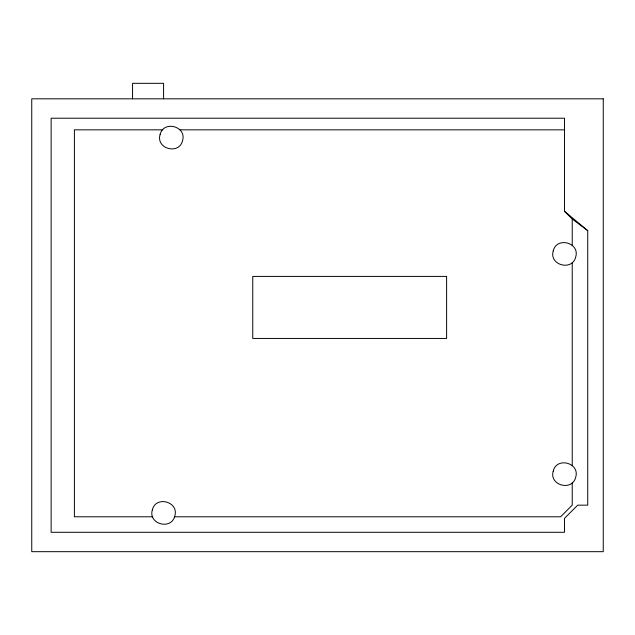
<?xml version="1.0" encoding="UTF-8"?>
<svg xmlns="http://www.w3.org/2000/svg" width="635" height="635" viewBox="0 0 635 635"><rect width="100%" height="100%" fill="white"/><g stroke="black" fill="none" stroke-linecap="round" stroke-linejoin="round"><path stroke-width="0.95" d="M162.743 129.842L74.398 129.842L74.398 516.787L152.702 516.787M179.911 129.842L564.475 129.842M174.45 516.787L560.602 516.787L572.23 505.158L572.23 482.727M572.23 219.019L587.74 230.648L587.74 505.158L577.715 505.158L564.475 518.398L564.475 532.297L51.133 532.297L51.133 118.213L564.475 118.213L564.475 211.264L572.23 219.019L572.23 245.324M564.475 211.264L587.74 230.648M572.23 262.501L572.23 465.55M163.576 98.822L163.576 83.32L132.556 83.32L132.556 98.822M160.091 134.588C155.678 148.876 179.245 155.186 182.562 140.605C186.976 126.325 163.417 120.007 160.091 134.588M152.336 509.897C147.923 524.185 171.49 530.503 174.808 515.922C179.221 501.634 155.662 495.324 152.336 509.897M553.244 250.904C548.831 265.192 572.389 271.502 575.715 256.921C580.128 242.641 556.562 236.323 553.244 250.904M553.244 471.13C548.831 485.418 572.389 491.728 575.715 477.147C580.128 462.867 556.562 456.549 553.244 471.13M603.25 98.822L31.75 98.822L31.75 551.68L603.25 551.68L603.25 98.822M446.611 276.4L252.754 276.4L252.754 338.439L446.611 338.439L446.611 276.4"/></g></svg>
